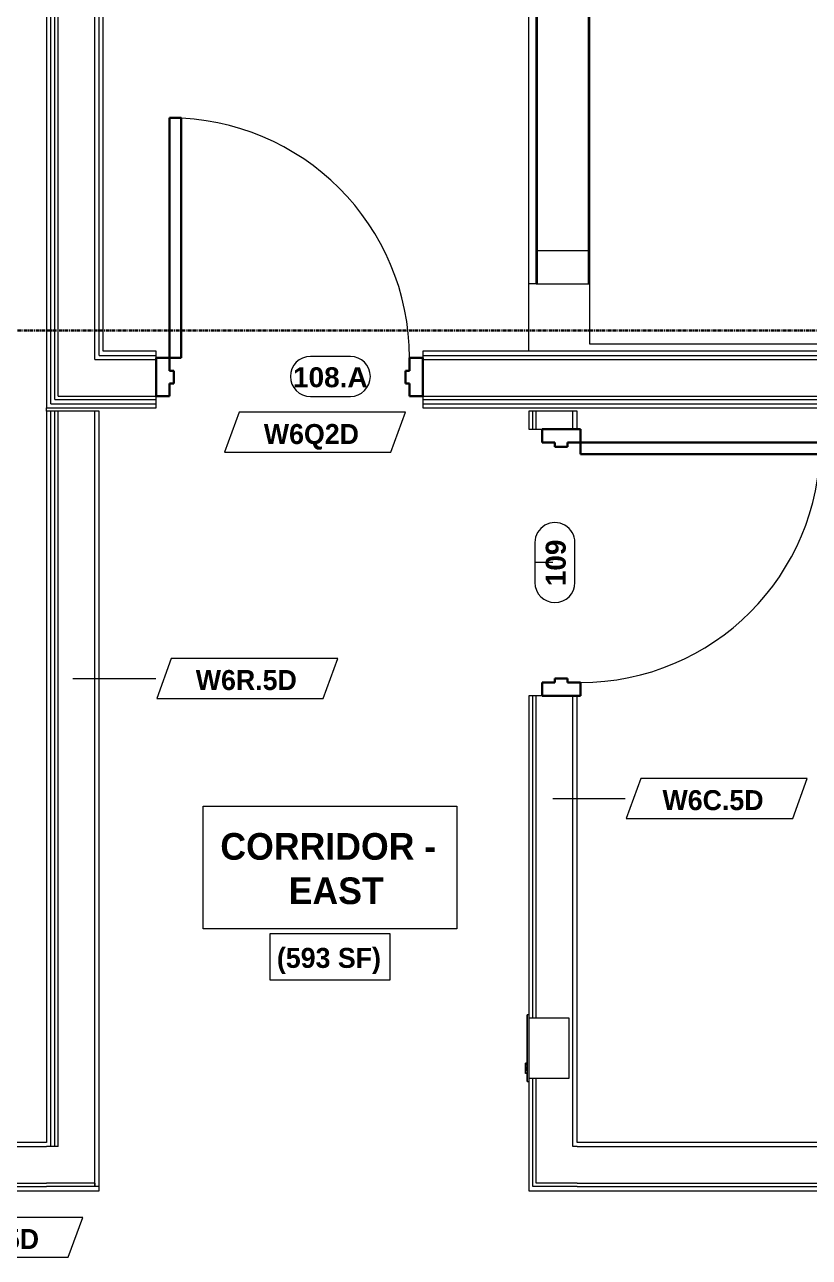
# Model space of a CAD drawing. Header units: inches. Extents: x -4058 to -1781, y 9814 to 12264.
# Drawn here: x -2717 to -2599.3, y 11708.1 to 11893.1 of the extents above; entities that cross this region are included whole.
import ezdxf

# ---------------------------------------------------------------- set-up
doc = ezdxf.new("R2010")
doc.units = ezdxf.units.IN
doc.header["$MEASUREMENT"] = 0
doc.linetypes.add('Grid Line 1_2_', pattern=[0.875, 0.5, -0.125, 0.125, -0.125])
for name, color, linetype, lineweight in [('0-1', 7, 'Continuous', 5), ('0-2', 7, 'Continuous', 9), ('A-AREA-IDEN', 2, 'Continuous', 9), ('A-DOOR-1', 7, 'Continuous', 9), ('A-DOOR-2', 10, 'Continuous', 30), ('A-DOOR-FRAM-2', 10, 'Continuous', 30), ('A-DOOR-IDEN', 31, 'Continuous', 9), ('A-FLOR-1', 7, 'Continuous', 9), ('A-FLOR-2', 192, 'Continuous', 9), ('A-WALL-1', 7, 'Continuous', 9), ('A-WALL-2', 250, 'Continuous', 18), ('A-WALL-IDEN', 211, 'Continuous', 9), ('E-FIRE-1', 7, 'Continuous', 9), ('I-WALL-1', 7, 'Continuous', 9), ('S-BEAM-1', 7, 'Continuous', 9), ('S-GRID-1', 1, 'Grid Line 1_2_', 30)]:
    doc.layers.add(name, color=color, linetype=linetype, lineweight=lineweight)
doc.styles.add('Arial_B', font='arialbd.ttf', dxfattribs={"height": 3})
doc.styles.add('Century Gothic_B', font='GOTHICB.TTF', dxfattribs={"height": 4})
doc.styles.add('Century Gothic_B_1', font='GOTHICB.TTF', dxfattribs={"height": 3})

# ---------------------------------------------------------------- blocks, each defined once
blk = doc.blocks.new('CTR - 1st Phase - Shell_rvt-1-UNIT PLANS - 1ST FLOOR')
at = {"layer": 'A-FLOR-1'}
blk.add_line((-2641.44, 11844.06), (-2641.44, 11901.19), dxfattribs=at)
blk = doc.blocks.new('HOLLOW METAL - HM - WOOD LEAF - 20 MIN - 3-0 x 7-0-2191992-UNIT PLANS - 1ST FLOOR')
at = {"layer": 'A-DOOR-1'}
blk.add_arc((18, -4.375), 36, 180, 270, dxfattribs=at)
at = {"layer": 'A-DOOR-2'}
for p, q in [((16.25, -4.375), (18, -4.375)), ((16.25, -40.375), (16.25, -4.375)), ((18, -4.375), (18, -40.375)), ((18, -40.375), (16.25, -40.375))]:
    blk.add_line(p, q, dxfattribs=at)
at = {"layer": 'A-DOOR-FRAM-2'}
for p, q in [((-20, 1.375), (-18, 1.375)), ((-20, -4.375), (-20, 1.375)), ((-18, 1.375), (-18, -0.5625)), ((18, 1.375), (20, 1.375)), ((18, -0.5625), (18, 1.375)), ((20, 1.375), (20, -4.375)), ((-18, -0.5625), (-17.375, -0.5625)), ((-17.375, -0.5625), (-17.375, -2.4375)), ((17.375, -0.5625), (18, -0.5625)), ((17.375, -2.4375), (17.375, -0.5625)), ((-18, -2.4375), (-18, -4.375)), ((-17.375, -2.4375), (-18, -2.4375)), ((18, -2.4375), (17.375, -2.4375)), ((18, -4.375), (18, -2.4375)), ((-18, -4.375), (-20, -4.375)), ((20, -4.375), (18, -4.375))]:
    blk.add_line(p, q, dxfattribs=at)
blk = doc.blocks.new('104416 - Fire Extinguishers - Wall - Class A - Light - 2A-2205461-UNIT PLANS - 1ST FLOOR')
at = {"layer": 'E-FIRE-1'}
for p, q in [((13.19, 3.88), (13.19, 3.62)), ((23.19, 3.88), (13.19, 3.88)), ((13.19, 3.88), (23.19, 3.88)), ((13.19, 3.88), (13.19, 3.62)), ((14.41, 4.13), (14.44, 4.13)), ((14.41, 3.88), (14.41, 4.13)), ((14.44, 4.13), (14.84, 4.13)), ((14.44, 3.88), (14.44, 4.13)), ((14.84, 4.13), (15.03, 4.13)), ((14.84, 3.88), (14.84, 4.13)), ((15.03, 4.13), (15.11, 4.13)), ((15.03, 3.88), (15.03, 4.13)), ((15.11, 4.13), (15.24, 4.13)), ((15.11, 3.88), (15.11, 4.13)), ((15.24, 4.13), (15.51, 4.13)), ((15.24, 3.88), (15.24, 4.13)), ((15.51, 4.13), (15.73, 4.13)), ((15.51, 3.88), (15.51, 4.13)), ((15.73, 4.13), (15.87, 4.13)), ((15.73, 3.88), (15.73, 4.13)), ((15.87, 4.13), (15.91, 4.13)), ((15.87, 3.88), (15.87, 4.13)), ((15.91, 4.13), (15.94, 4.13)), ((15.91, 3.88), (15.91, 4.13)), ((15.94, 3.88), (15.94, 4.13)), ((23.19, 3.62), (23.19, 3.88)), ((23.19, 3.62), (23.19, 3.88)), ((23.19, 3.62), (13.19, 3.62)), ((13.63, -2.37), (13.63, 3.62)), ((22.75, 3.62), (22.75, -2.37)), ((22.75, -2.37), (13.63, -2.37))]:
    blk.add_line(p, q, dxfattribs=at)
blk = doc.blocks.new('CTR - 1st Phase - Common Walls_rvt-1-UNIT PLANS - 1ST FLOOR')
at = {"layer": 'A-WALL-2'}
for p, q in [((-2713.12, 11724.74), (-2713.12, 11835.07)), ((-2712.5, 11724.74), (-2712.5, 11835.07)), ((-2712, 11724.74), (-2712, 11835.07)), ((-2706.5, 11719.24), (-2706.5, 11835.07)), ((-2640.81, 11832.36), (-2640.81, 11835.07)), ((-2640.31, 11832.36), (-2640.31, 11835.07)), ((-2634.81, 11832.36), (-2634.81, 11835.07)), ((-2640.81, 11744.05), (-2640.81, 11792.36)), ((-2640.31, 11744.05), (-2640.31, 11792.36)), ((-2634.81, 11724.74), (-2634.81, 11792.36)), ((-2640.81, 11718.74), (-2640.81, 11734.93)), ((-2640.31, 11719.24), (-2640.31, 11734.93)), ((-2731.11, 11724.74), (-2713.75, 11724.74)), ((-2713.12, 11724.74), (-2713.75, 11724.74)), ((-2712.5, 11724.74), (-2713.12, 11724.74)), ((-2712, 11724.74), (-2712.5, 11724.74)), ((-2634.19, 11724.74), (-2634.81, 11724.74)), ((-2634.19, 11724.74), (-2528, 11724.74)), ((-2731.11, 11719.24), (-2713.75, 11719.24)), ((-2712, 11719.24), (-2713.75, 11719.24)), ((-2706.5, 11719.24), (-2712, 11719.24)), ((-2706.5, 11718.74), (-2706.5, 11719.24)), ((-2706.5, 11719.24), (-2706.5, 11718.74)), ((-2634.81, 11719.24), (-2640.31, 11719.24)), ((-2634.19, 11719.24), (-2634.81, 11719.24)), ((-2634.19, 11719.24), (-2528, 11719.24)), ((-2731.11, 11718.74), (-2713.75, 11718.74)), ((-2706.5, 11718.74), (-2713.75, 11718.74)), ((-2705.87, 11718.74), (-2706.5, 11718.74)), ((-2640.31, 11718.74), (-2640.81, 11718.74)), ((-2634.19, 11718.74), (-2640.31, 11718.74)), ((-2634.19, 11718.74), (-2528, 11718.74))]:
    blk.add_line(p, q, dxfattribs=at)
at = {"layer": 'I-WALL-1'}
for p, q in [((-2713.75, 11835.07), (-2713.75, 11725.36)), ((-2705.87, 11835.07), (-2713.75, 11835.07)), ((-2705.87, 11718.74), (-2705.87, 11835.07)), ((-2641.44, 11835.07), (-2641.44, 11832.36)), ((-2634.19, 11835.07), (-2641.44, 11835.07)), ((-2634.19, 11832.36), (-2634.19, 11835.07)), ((-2641.44, 11832.36), (-2639.44, 11832.36)), ((-2641.44, 11792.36), (-2641.44, 11744.49)), ((-2639.44, 11792.36), (-2641.44, 11792.36)), ((-2634.19, 11725.36), (-2634.19, 11792.36)), ((-2641.44, 11734.49), (-2641.44, 11718.11)), ((-2713.75, 11725.36), (-2731.11, 11725.36)), ((-2528, 11725.36), (-2634.19, 11725.36)), ((-2731.11, 11718.11), (-2713.75, 11718.11)), ((-2713.75, 11718.11), (-2705.87, 11718.11)), ((-2705.87, 11718.11), (-2705.87, 11718.74)), ((-2641.44, 11718.11), (-2640.81, 11718.11)), ((-2640.81, 11718.11), (-2634.19, 11718.11)), ((-2634.19, 11718.11), (-2528, 11718.11))]:
    blk.add_line(p, q, dxfattribs=at)
at = {"layer": '0-2', "rotation": 89.99999999999955}
for name, p in [('HOLLOW METAL - HM - WOOD LEAF - 20 MIN - 3-0 x 7-0-2191992-UNIT PLANS - 1ST FLOOR', (-2638.06, 11812.36)), ('104416 - Fire Extinguishers - Wall - Class A - Light - 2A-2205461-UNIT PLANS - 1ST FLOOR', (-2637.81, 11721.3))]:
    blk.add_blockref(name, p, dxfattribs=at)
blk = doc.blocks.new('HOLLOW METAL - STAIR DOOR 3-0 x 7-0-2682974-UNIT PLANS - 1ST FLOOR')
at = {"layer": 'A-DOOR-1'}
blk.add_arc((18, -3.5), 36, 180, 270, dxfattribs=at)
at = {"layer": 'A-DOOR-2'}
for p, q in [((16.25, -3.5), (18, -3.5)), ((16.25, -39.5), (16.25, -3.5)), ((18, -3.5), (18, -39.5)), ((18, -39.5), (16.25, -39.5))]:
    blk.add_line(p, q, dxfattribs=at)
at = {"layer": 'A-DOOR-FRAM-2'}
for p, q in [((-20, 2.25), (-18, 2.25)), ((-20, -3.5), (-20, 2.25)), ((-18, 2.25), (-18, 0.3125)), ((18, 2.25), (20, 2.25)), ((18, 0.3125), (18, 2.25)), ((20, 2.25), (20, -3.5)), ((-18, 0.3125), (-17.375, 0.3125)), ((-17.375, 0.3125), (-17.375, -1.5625)), ((17.375, 0.3125), (18, 0.3125)), ((17.375, -1.5625), (17.375, 0.3125)), ((-18, -1.5625), (-18, -3.5)), ((-17.375, -1.5625), (-18, -1.5625)), ((18, -1.5625), (17.375, -1.5625)), ((18, -3.5), (18, -1.5625)), ((-18, -3.5), (-20, -3.5)), ((20, -3.5), (18, -3.5))]:
    blk.add_line(p, q, dxfattribs=at)
blk = doc.blocks.new('CTR - 1st Phase -Stairs _ Elevators_rvt-1-UNIT PLANS - 1ST FLOOR')
at = {"layer": 'A-FLOR-1'}
for p, q in [((-2632.31, 11907.81), (-2632.31, 11845.19)), ((-2632.31, 11845.19), (-2528.31, 11845.19))]:
    blk.add_line(p, q, dxfattribs=at)
at = {"layer": 'A-WALL-2'}
for p, q in [((-2713.12, 11844.06), (-2713.12, 12081.69)), ((-2712.5, 11844.06), (-2712.5, 12081.69)), ((-2712, 11844.06), (-2712, 12081.69)), ((-2706.5, 11844.06), (-2706.5, 12081.69)), ((-2705.87, 11844.06), (-2705.87, 12081.69)), ((-2713.12, 11836.81), (-2713.12, 11844.06)), ((-2712.5, 11837.31), (-2712.5, 11844.06)), ((-2712, 11842.81), (-2712, 11844.06)), ((-2712, 11837.31), (-2712, 11842.81)), ((-2706.5, 11843.44), (-2706.5, 11844.06)), ((-2706.5, 11842.81), (-2706.5, 11843.44)), ((-2706.5, 11842.81), (-2697.32, 11842.81)), ((-2705.87, 11843.44), (-2705.87, 11844.06)), ((-2705.87, 11843.44), (-2697.32, 11843.44)), ((-2657.32, 11843.44), (-2632.75, 11843.44)), ((-2657.32, 11842.81), (-2632.75, 11842.81)), ((-2632.75, 11843.44), (-2527.37, 11843.44)), ((-2632.75, 11842.81), (-2526.75, 11842.81)), ((-2712.5, 11836.81), (-2712.5, 11837.31)), ((-2712, 11837.31), (-2697.32, 11837.31)), ((-2657.32, 11837.31), (-2632.75, 11837.31)), ((-2632.75, 11837.31), (-2520.62, 11837.31)), ((-2713.12, 11836.19), (-2713.12, 11836.81)), ((-2713.12, 11836.19), (-2697.32, 11836.19)), ((-2712.5, 11836.81), (-2697.32, 11836.81)), ((-2657.32, 11836.81), (-2632.75, 11836.81)), ((-2657.32, 11836.19), (-2632.75, 11836.19)), ((-2632.75, 11836.81), (-2519.5, 11836.81)), ((-2632.75, 11836.19), (-2518.87, 11836.19))]:
    blk.add_line(p, q, dxfattribs=at)
at = {"layer": 'I-WALL-1'}
for p, q in [((-2713.75, 12081.69), (-2713.75, 11844.06)), ((-2705.25, 11844.06), (-2705.25, 12081.69)), ((-2713.75, 11844.06), (-2713.75, 11836.19)), ((-2697.32, 11844.06), (-2705.25, 11844.06)), ((-2697.32, 11843.06), (-2697.32, 11844.06)), ((-2632.75, 11844.06), (-2657.32, 11844.06)), ((-2657.32, 11844.06), (-2657.32, 11843.06)), ((-2528, 11844.06), (-2632.75, 11844.06)), ((-2697.32, 11835.56), (-2697.32, 11837.31)), ((-2657.32, 11837.31), (-2657.32, 11835.56)), ((-2713.75, 11836.19), (-2713.75, 11835.56)), ((-2713.75, 11835.56), (-2697.32, 11835.56)), ((-2657.32, 11835.56), (-2632.75, 11835.56)), ((-2632.75, 11835.56), (-2518.37, 11835.56))]:
    blk.add_line(p, q, dxfattribs=at)
at = {"layer": '0-2', "rotation": 180}
blk.add_blockref('HOLLOW METAL - STAIR DOOR 3-0 x 7-0-2682974-UNIT PLANS - 1ST FLOOR', (-2677.32, 11839.56), dxfattribs=at)
blk = doc.blocks.new('034100 - Precast Structural Concrete - Inverted Tee - IT 24IT31 _11_F _ 11_B SHELF_-2116756-UNIT PLANS - 1ST FLOOR')
at = {"layer": 'S-BEAM-1'}
for p, q in [((-135.2, -7), (-135.51, -7)), ((-23.19, -7), (-31.2, -7)), ((-135.2, -12), (-135.51, -12)), ((-23.19, -12), (-31.2, -12))]:
    blk.add_line(p, q, dxfattribs=at)
blk = doc.blocks.new('034100 - Precast Structural Concrete - Solid Plank - 12_-1872822-UNIT PLANS - 1ST FLOOR')
at = {"layer": 'S-BEAM-1'}
for q in [(0, -7.53), (47, -8.64)]:
    blk.add_line((0, -8.64), q, dxfattribs=at)
blk = doc.blocks.new('CTR - 1st Phase - Structure_rvt-1-UNIT PLANS - 1ST FLOOR')
at = {"layer": 'A-WALL-1'}
for p, q in [((-2632.51, 11907.81), (-2632.51, 11854.19)), ((-2640.14, 11854.19), (-2640.14, 11901.19))]:
    blk.add_line(p, q, dxfattribs=at)
at = {"layer": 'S-GRID-1'}
blk.add_line((-1781.27, 11847.19), (-4041.78, 11847.19), dxfattribs=at)
at = {"layer": '0-2'}
for name, p, rotation in [('034100 - Precast Structural Concrete - Solid Plank - 12_-1872822-UNIT PLANS - 1ST FLOOR', (-2648.97, 11854.19), 90.00000000000053), ('034100 - Precast Structural Concrete - Inverted Tee - IT 24IT31 _11_F _ 11_B SHELF_-2116756-UNIT PLANS - 1ST FLOOR', (-2663.51, 11847.19), 180)]:
    blk.add_blockref(name, p, dxfattribs=dict(at, rotation=rotation))
blk = doc.blocks.new('Wall Tag - Arch Wall-3956453-UNIT PLANS - 1ST FLOOR')
at = {"layer": 'A-WALL-IDEN'}
for p, q in [((-0.3561, 0.0937), (-0.4244, -0.0937)), ((0.4244, 0.0937), (-0.3561, 0.0937)), ((0.3561, -0.0937), (0.4244, 0.0937)), ((-0.4244, -0.0937), (0.3561, -0.0937))]:
    blk.add_line(p, q, dxfattribs=at)
blk = doc.blocks.new('Door Tag - Mark - Instance-4122133-UNIT PLANS - 1ST FLOOR')
at = {"layer": 'A-DOOR-IDEN'}
for p, q in [((0.09375, 0.09375), (-0.09375, 0.09375)), ((-0.09375, -0.09375), (0.09375, -0.09375))]:
    blk.add_line(p, q, dxfattribs=at)
for centre, start, end in [((-0.09375, 0), 90, 270), ((0.09375, 0), 270, 90)]:
    blk.add_arc(centre, 0.09375, start, end, dxfattribs=at)

msp = doc.modelspace()

# ---------------------------------------------------------------- block references
at = {"layer": '0-1'}
msp.add_blockref('CTR - 1st Phase - Shell_rvt-1-UNIT PLANS - 1ST FLOOR', (0, 0), dxfattribs=at)

# ---------------------------------------------------------------- next in the draw order: linework, layer by layer
at = {"layer": 'A-AREA-IDEN', "flags": 128}
for points in [[(-2690.26, 11775.83), (-2652.22, 11775.83), (-2652.22, 11757.39), (-2690.26, 11757.39)], [(-2680.21, 11756.71), (-2662.28, 11756.71), (-2662.28, 11749.71), (-2680.21, 11749.71)]]:
    msp.add_lwpolyline(points, close=True, dxfattribs=at)
at = {"layer": 'A-DOOR-IDEN'}
msp.add_line((-2637.81, 11812.36), (-2640.51, 11812.36), dxfattribs=at)
at = {"layer": 'A-FLOR-2'}
msp.add_line((-2713.75, 11835.07), (-2713.75, 11835.56), dxfattribs=at)
at = {"layer": 'A-WALL-IDEN'}
for p, q in [((-2709.81, 11794.98), (-2697.39, 11794.98)), ((-2637.81, 11776.97), (-2626.97, 11776.97))]:
    msp.add_line(p, q, dxfattribs=at)

# ---------------------------------------------------------------- next in the draw order: block references
at = {"layer": '0-1'}
for name in ['CTR - 1st Phase - Structure_rvt-1-UNIT PLANS - 1ST FLOOR', 'CTR - 1st Phase - Common Walls_rvt-1-UNIT PLANS - 1ST FLOOR', 'CTR - 1st Phase -Stairs _ Elevators_rvt-1-UNIT PLANS - 1ST FLOOR']:
    msp.add_blockref(name, (0, 0), dxfattribs=at)
at = {"layer": 'A-DOOR-IDEN', "xscale": 31.99999999999999, "yscale": 31.99999999999999, "zscale": 31.99999999999999}
msp.add_blockref('Door Tag - Mark - Instance-4122133-UNIT PLANS - 1ST FLOOR', (-2671.19, 11840.28), dxfattribs=at)
at = {"layer": 'A-DOOR-IDEN', "xscale": 31.99999999999999, "yscale": 31.99999999999999, "zscale": 31.99999999999999, "rotation": 89.99999999999955}
msp.add_blockref('Door Tag - Mark - Instance-4122133-UNIT PLANS - 1ST FLOOR', (-2637.51, 11812.36), dxfattribs=at)
at = {"layer": 'A-WALL-IDEN', "xscale": 31.99999999999999, "yscale": 31.99999999999999, "zscale": 31.99999999999999}
for p in [(-2673.5, 11831.9), (-2683.66, 11794.98), (-2613.24, 11776.97), (-2721.92, 11711.11)]:
    msp.add_blockref('Wall Tag - Arch Wall-3956453-UNIT PLANS - 1ST FLOOR', p, dxfattribs=at)

# ---------------------------------------------------------------- next in the draw order: texts
at = {"layer": 'A-AREA-IDEN', "attachment_point": 1}
for s, insert, char_height, width, style in [('CORRIDOR -', (-2687.7, 11771.77), 4, 39.794, 'Century Gothic_B'), ('EAST', (-2677.45, 11765.11), 4, 14.948, 'Century Gothic_B'), ('(593 SF)', (-2679.21, 11754.54), 3, 19.19, 'Century Gothic_B_1')]:
    msp.add_mtext(s, dxfattribs=dict(at, insert=insert, char_height=char_height, width=width, style=style))
at = {"layer": 'A-DOOR-IDEN', "insert": (-2676.79, 11841.66), "char_height": 3, "width": 13.433, "attachment_point": 1, "style": 'Arial_B'}
msp.add_mtext('108.A', dxfattribs=at)
at = {"layer": 'A-DOOR-IDEN', "insert": (-2638.89, 11808.81), "char_height": 3, "width": 8.484, "attachment_point": 1, "rotation": 90, "style": 'Arial_B'}
msp.add_mtext('109', dxfattribs=at)
at = {"layer": 'A-WALL-IDEN', "char_height": 3, "attachment_point": 1, "style": 'Century Gothic_B_1'}
for s, insert, width in [('W6Q2D', (-2681.17, 11833.14), 18.483), ('W6R.5D', (-2691.38, 11796.23), 18.584), ('W6C.5D', (-2621.37, 11778.21), 19.594), ('W6C.5D', (-2730.05, 11712.36), 19.594)]:
    msp.add_mtext(s, dxfattribs=dict(at, insert=insert, width=width))

doc.saveas('drawing.dxf')
